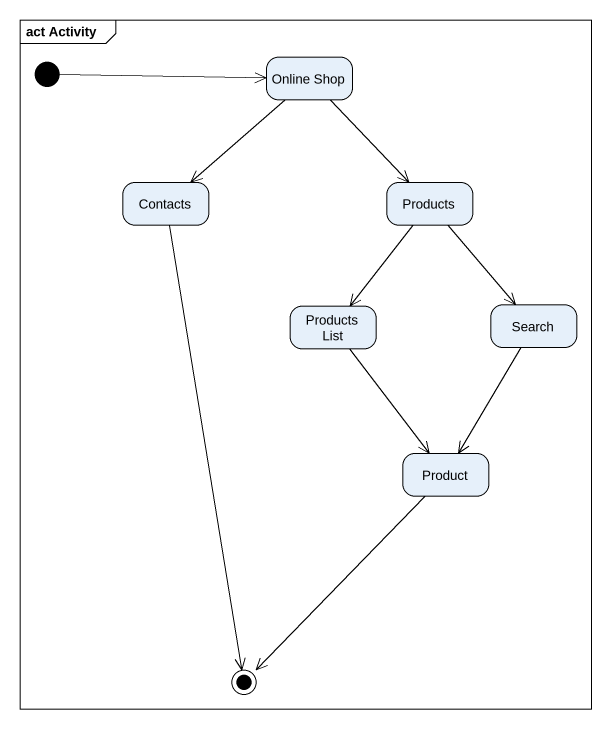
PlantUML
@startuml
mainframe act Activity
hide empty description
state "Online Shop" as Online_Shop
state Contacts
state Products
state "Products List" as Products_List
state Search
state Product
[*] -right-> Online_Shop
Online_Shop --> Contacts
Online_Shop --> Products
Products --> Products_List
Products --> Search
Products_List --> Product
Search --> Product
Contacts --> [*]
Product --> [*]
@enduml
